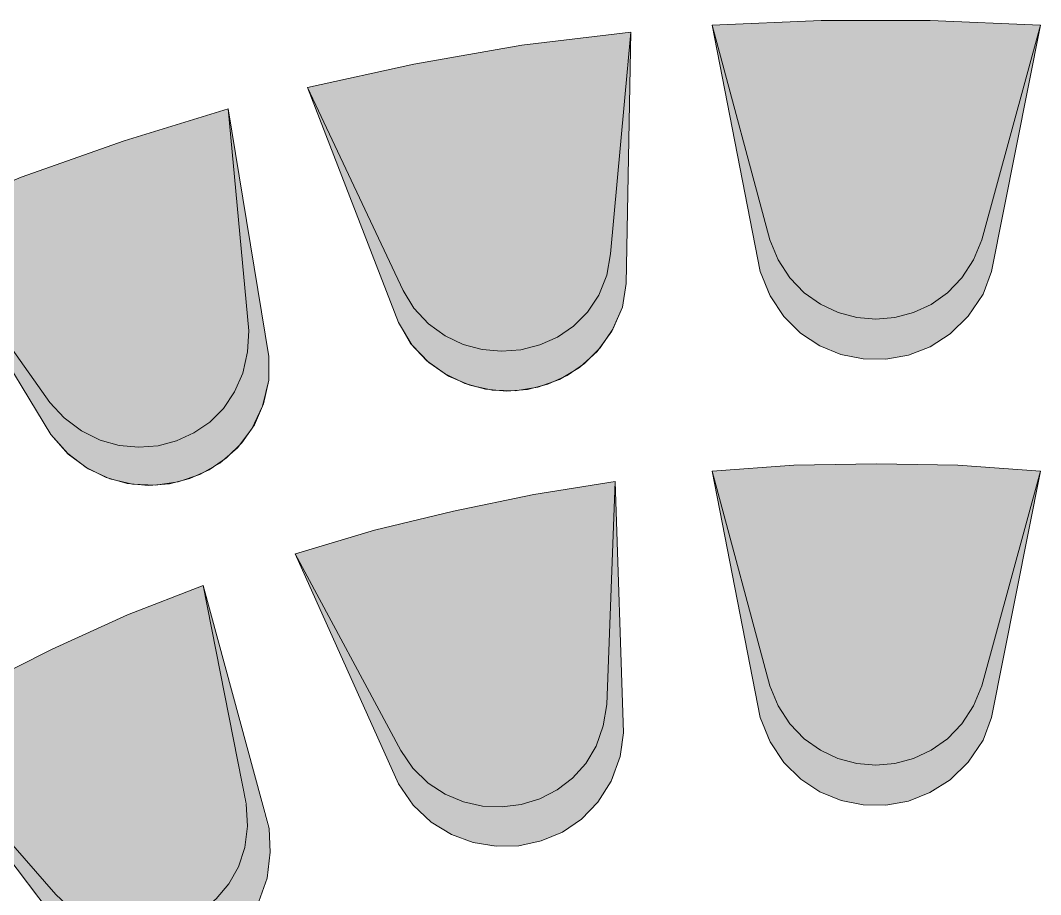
# Model space of a CAD drawing. Extents: x 0 to 245, y -13 to 205.
# Drawn here: x 136.17 to 162.16, y 140.03 to 162.3 of the extents above; entities that cross this region are included whole.
import ezdxf

# ---------------------------------------------------------------- set-up
doc = ezdxf.new("R2010")
doc.units = 0
doc.layers.add('FILL', color=8, linetype='Continuous')
doc.layers.add('GEOMETRY', color=7, linetype='Continuous')

msp = doc.modelspace()

# ---------------------------------------------------------------- hatches: boundary and pattern name
at = {"layer": 'FILL'}
for points in [[(156.573, 162.3), (153.795, 162.181), (162.159, 162.181)], [(153.795, 162.181), (155.261, 156.71)], [(153.795, 162.181), (155.017, 155.899), (155.269, 155.279), (155.618, 154.756), (156.046, 154.332), (156.538, 154.009), (157.074, 153.789), (157.64, 153.675), (158.218, 153.668), (158.791, 153.771), (159.342, 153.987), (159.854, 154.316), (160.31, 154.762), (160.694, 155.327), (160.908, 155.899)], [(153.795, 162.181), (154.865, 156.71), (155.261, 156.71)], [(153.795, 162.181), (155.261, 156.741), (160.663, 156.741)], [(153.795, 162.181), (162.159, 162.181), (160.663, 156.741)], [(156.573, 162.3), (153.796, 162.18), (162.159, 162.18), (159.35, 162.3)], [(156.573, 162.3), (159.35, 162.3), (162.159, 162.181)], [(162.159, 162.181), (160.663, 156.71)], [(162.159, 162.181), (160.663, 156.71), (161.059, 156.71)], [(162.159, 162.181), (160.908, 155.899)], [(151.72, 162.001), (148.943, 161.669), (146.196, 161.189), (143.481, 160.587)], [(151.72, 162.001), (148.943, 161.669), (151.69, 161.669)], [(151.201, 156.349), (151.72, 162.001)], [(151.598, 155.598), (151.72, 162.002)], [(151.72, 162.001), (151.598, 160.587), (151.69, 160.587)], [(148.943, 161.669), (146.196, 161.189), (151.629, 161.189)], [(148.943, 161.669), (151.69, 161.669), (151.629, 161.189)], [(146.196, 161.189), (143.481, 160.587), (151.598, 160.587)], [(146.196, 161.189), (151.629, 161.189), (151.598, 160.587)], [(143.481, 160.587), (145.921, 155.417)], [(143.481, 160.587), (145.799, 154.606), (146.145, 154.038), (146.575, 153.582), (147.072, 153.238), (147.616, 153.004), (148.19, 152.88), (148.775, 152.865), (149.354, 152.957), (149.907, 153.155), (150.417, 153.459), (150.866, 153.868), (151.235, 154.38), (151.506, 154.995), (151.598, 155.598)], [(143.481, 160.587), (145.127, 156.349), (145.495, 156.349)], [(143.481, 160.587), (145.463, 156.409), (151.232, 156.409)], [(143.481, 160.587), (151.598, 160.587), (151.232, 156.409)], [(151.598, 160.587), (151.202, 156.349), (151.628, 156.349)], [(151.598, 160.587), (151.69, 160.587), (151.628, 156.349)], [(141.466, 160.047), (138.81, 159.235), (136.186, 158.302), (133.622, 157.22)], [(141.466, 160.047), (138.81, 159.235), (141.558, 159.235)], [(141.986, 154.395), (141.465, 160.047)], [(141.466, 160.047), (142.503, 153.735)], [(141.466, 160.047), (141.74, 157.22), (141.923, 157.22)], [(138.809, 159.236), (136.185, 158.302), (141.649, 158.302)], [(138.809, 159.236), (141.557, 159.236), (141.649, 158.302)], [(136.185, 158.302), (133.622, 157.22), (141.74, 157.22)], [(136.185, 158.302), (141.649, 158.302), (141.74, 157.22)], [(133.622, 157.22), (136.919, 152.562)], [(133.622, 157.22), (136.949, 151.75), (137.391, 151.252), (137.896, 150.878), (138.446, 150.623), (139.022, 150.484), (139.609, 150.457), (140.187, 150.54), (140.739, 150.728), (141.248, 151.018), (141.697, 151.407), (142.067, 151.892), (142.342, 152.468), (142.503, 153.132), (142.503, 153.735)], [(133.622, 157.22), (135.607, 154.425), (141.986, 154.425)], [(133.622, 157.22), (141.74, 157.22), (141.986, 154.425)], [(141.74, 157.22), (141.986, 154.395), (142.382, 154.395)], [(141.74, 157.22), (141.923, 157.22), (142.382, 154.395)], [(154.865, 156.71), (154.956, 156.199), (155.473, 156.199)], [(154.865, 156.71), (155.261, 156.71), (155.473, 156.199)], [(155.26, 156.74), (155.26, 156.71), (160.662, 156.71)], [(155.26, 156.74), (160.662, 156.74), (160.662, 156.71)], [(155.26, 156.71), (155.473, 156.199), (155.773, 155.739), (156.136, 155.362), (156.548, 155.068), (156.999, 154.859), (157.474, 154.732), (157.962, 154.69), (158.45, 154.731), (158.925, 154.857), (159.375, 155.066), (159.788, 155.359), (160.15, 155.737), (160.449, 156.199), (160.662, 156.71)], [(155.26, 156.71), (155.473, 156.23), (160.48, 156.23)], [(155.26, 156.71), (160.662, 156.71), (160.48, 156.23)], [(160.663, 156.71), (160.45, 156.199), (160.968, 156.199)], [(160.663, 156.71), (161.059, 156.71), (160.968, 156.199)], [(145.128, 156.349), (145.495, 155.417), (145.922, 155.417)], [(145.128, 156.349), (145.495, 156.349), (145.922, 155.417)], [(145.464, 156.409), (145.708, 155.868), (151.111, 155.868)], [(145.464, 156.409), (151.233, 156.409), (151.111, 155.868)], [(145.922, 155.417), (146.196, 154.966), (146.569, 154.569), (146.991, 154.263), (147.451, 154.046), (147.935, 153.916), (148.43, 153.871), (148.922, 153.91), (149.4, 154.032), (149.85, 154.233), (150.259, 154.513), (150.614, 154.87), (150.902, 155.303), (151.111, 155.808), (151.202, 156.349)], [(151.202, 156.349), (151.111, 155.808), (151.598, 155.808)], [(151.202, 156.349), (151.629, 156.349), (151.598, 155.808)], [(154.956, 156.199), (155.017, 155.898), (155.659, 155.898)], [(154.956, 156.199), (155.474, 156.199), (155.659, 155.898)], [(155.473, 156.23), (155.473, 156.168), (160.45, 156.168)], [(155.473, 156.23), (160.48, 156.23), (160.45, 156.168)], [(160.45, 156.199), (160.266, 155.898), (160.908, 155.898)], [(160.45, 156.199), (160.968, 156.199), (160.908, 155.898)], [(155.473, 156.168), (155.748, 155.747), (160.174, 155.747)], [(155.473, 156.168), (160.45, 156.168), (160.174, 155.747)], [(145.708, 155.868), (145.922, 155.417), (150.958, 155.417)], [(145.708, 155.868), (151.111, 155.868), (150.958, 155.417)], [(151.111, 155.808), (151.018, 155.598), (151.598, 155.598)], [(151.111, 155.808), (151.598, 155.808), (151.598, 155.598)], [(155.016, 155.899), (155.078, 155.718), (155.78, 155.718)], [(155.016, 155.899), (155.659, 155.899), (155.78, 155.718)], [(155.078, 155.718), (155.231, 155.327), (156.177, 155.327)], [(155.078, 155.718), (155.78, 155.718), (156.177, 155.327)], [(155.749, 155.747), (155.78, 155.718), (160.144, 155.718)], [(155.749, 155.747), (160.175, 155.747), (160.144, 155.718)], [(155.78, 155.718), (156.146, 155.357), (159.777, 155.357)], [(155.78, 155.718), (160.143, 155.718), (159.777, 155.357)], [(160.143, 155.718), (159.778, 155.327), (160.694, 155.327)], [(160.266, 155.899), (160.143, 155.718), (160.846, 155.718)], [(160.143, 155.718), (160.846, 155.718), (160.694, 155.327)], [(160.266, 155.899), (160.908, 155.899), (160.846, 155.718)], [(145.495, 155.417), (145.678, 154.966), (146.196, 154.966)], [(145.495, 155.417), (145.922, 155.417), (146.196, 154.966)], [(145.799, 154.606), (146.104, 154.066), (146.523, 153.629), (146.991, 153.291), (147.495, 153.05), (148.021, 152.905), (148.557, 152.855), (149.09, 152.896), (149.608, 153.029), (150.096, 153.251), (150.543, 153.56), (150.936, 153.955), (151.261, 154.434), (151.507, 154.996), (151.598, 155.598)], [(145.922, 155.417), (145.984, 155.327), (150.898, 155.327)], [(145.922, 155.417), (150.958, 155.417), (150.898, 155.327)], [(151.018, 155.598), (150.897, 155.296), (151.537, 155.296)], [(151.018, 155.598), (151.598, 155.598), (151.537, 155.296)], [(145.983, 155.327), (146.196, 154.966), (150.653, 154.966)], [(145.983, 155.327), (150.896, 155.327), (150.653, 154.966)], [(150.897, 155.296), (150.682, 154.995), (151.506, 154.995)], [(150.897, 155.296), (151.537, 155.296), (151.506, 154.995)], [(155.231, 155.327), (156.176, 155.327)], [(155.231, 155.327), (156.176, 155.327)], [(155.231, 155.327), (155.444, 155.027), (156.633, 155.027)], [(155.231, 155.327), (156.176, 155.327), (156.633, 155.027)], [(156.146, 155.357), (156.176, 155.328), (159.747, 155.328)], [(156.146, 155.357), (159.777, 155.357), (159.747, 155.328)], [(156.176, 155.327), (156.603, 155.027), (159.32, 155.027)], [(156.176, 155.327), (159.746, 155.327), (159.32, 155.027)], [(159.747, 155.327), (159.29, 155.027), (160.51, 155.027)], [(159.778, 155.327), (159.747, 155.327), (160.694, 155.327)], [(159.747, 155.327), (160.694, 155.327), (160.51, 155.027)], [(159.778, 155.327), (160.694, 155.327)], [(145.677, 154.966), (145.799, 154.606), (146.532, 154.606)], [(145.677, 154.966), (146.196, 154.966), (146.532, 154.606)], [(146.196, 154.966), (146.288, 154.876), (150.592, 154.876)], [(146.196, 154.966), (150.653, 154.966), (150.592, 154.876)], [(150.682, 154.995), (150.591, 154.845), (151.414, 154.845)], [(150.682, 154.995), (151.506, 154.995), (151.414, 154.845)], [(155.444, 155.028), (155.566, 154.816), (157.123, 154.816)], [(155.444, 155.028), (156.633, 155.028), (157.123, 154.816)], [(156.603, 155.028), (159.29, 155.028)], [(156.603, 155.028), (159.32, 155.028), (159.29, 155.028)], [(156.634, 155.028), (157.123, 154.816), (158.832, 154.816)], [(156.634, 155.028), (159.29, 155.028), (158.832, 154.816)], [(159.29, 155.028), (158.832, 154.816), (160.358, 154.816)], [(159.29, 155.028), (160.51, 155.028), (160.358, 154.816)], [(146.288, 154.876), (146.592, 154.546), (150.256, 154.546)], [(146.288, 154.876), (150.592, 154.876), (150.256, 154.546)], [(150.591, 154.845), (150.194, 154.454), (151.262, 154.454)], [(150.591, 154.845), (151.414, 154.845), (151.262, 154.454)], [(155.566, 154.816), (157.154, 154.816)], [(155.566, 154.816), (157.154, 154.816)], [(155.566, 154.816), (155.687, 154.697), (157.671, 154.697)], [(155.566, 154.816), (157.154, 154.816), (157.671, 154.697)], [(155.688, 154.696), (155.994, 154.394), (159.93, 154.394)], [(155.688, 154.696), (160.236, 154.696), (159.93, 154.394)], [(157.123, 154.816), (158.74, 154.816)], [(157.123, 154.816), (158.832, 154.816), (158.74, 154.816)], [(157.154, 154.816), (157.672, 154.697), (158.283, 154.697)], [(157.154, 154.816), (158.74, 154.816), (158.283, 154.697)], [(157.672, 154.696), (158.283, 154.696), (157.703, 154.696)], [(158.801, 154.816), (158.252, 154.697), (160.237, 154.697)], [(158.832, 154.816), (158.801, 154.816), (160.358, 154.816)], [(158.801, 154.816), (160.359, 154.816), (160.237, 154.697)], [(158.832, 154.816), (160.358, 154.816)], [(135.362, 154.395), (136.46, 152.562), (136.919, 152.562)], [(135.362, 154.395), (135.636, 154.395), (136.919, 152.562)], [(135.607, 154.425), (136.003, 153.885), (141.986, 153.885)], [(135.607, 154.425), (141.986, 154.425), (141.986, 153.885)], [(136.919, 152.562), (137.285, 152.17), (137.728, 151.839), (138.201, 151.607), (138.69, 151.47), (139.186, 151.423), (139.676, 151.463), (140.148, 151.586), (140.59, 151.789), (140.992, 152.066), (141.341, 152.416), (141.625, 152.833), (141.834, 153.314), (141.955, 153.855), (141.986, 154.395)], [(141.986, 154.395), (141.955, 153.855), (142.472, 153.855)], [(141.986, 154.395), (142.382, 154.395), (142.472, 153.855)], [(145.799, 154.606), (145.829, 154.546), (146.592, 154.546)], [(145.799, 154.606), (146.533, 154.606), (146.592, 154.546)], [(145.83, 154.546), (146.013, 154.245), (147.051, 154.245)], [(145.83, 154.546), (146.592, 154.546), (147.051, 154.245)], [(146.591, 154.546), (146.684, 154.485), (150.194, 154.485)], [(146.591, 154.546), (150.255, 154.546), (150.194, 154.485)], [(146.684, 154.486), (147.05, 154.215), (149.797, 154.215)], [(146.684, 154.486), (150.194, 154.486), (149.797, 154.215)], [(150.164, 154.454), (149.706, 154.153), (151.08, 154.153)], [(150.194, 154.454), (150.164, 154.454), (151.262, 154.454)], [(150.164, 154.454), (151.263, 154.454), (151.08, 154.153)], [(150.194, 154.454), (151.262, 154.454)], [(155.994, 154.395), (156.481, 154.034), (159.441, 154.034)], [(155.994, 154.395), (159.931, 154.395), (159.441, 154.034)], [(146.012, 154.245), (146.103, 154.065), (147.386, 154.065)], [(146.012, 154.245), (147.05, 154.245), (147.386, 154.065)], [(147.051, 154.214), (147.143, 154.185), (149.738, 154.185)], [(147.051, 154.214), (149.798, 154.214), (149.738, 154.185)], [(147.142, 154.185), (147.57, 154.003), (149.28, 154.003)], [(147.142, 154.185), (149.737, 154.185), (149.28, 154.003)], [(149.706, 154.154), (149.188, 153.975), (150.927, 153.975)], [(149.706, 154.154), (151.08, 154.154), (150.927, 153.975)], [(136.003, 153.885), (136.369, 153.343), (141.862, 153.343)], [(136.003, 153.885), (141.986, 153.885), (141.862, 153.343)], [(141.955, 153.855), (141.955, 153.735), (142.503, 153.735)], [(141.955, 153.855), (142.473, 153.855), (142.503, 153.735)], [(146.103, 154.066), (146.196, 154.004), (147.54, 154.004)], [(146.103, 154.066), (147.386, 154.066), (147.54, 154.004)], [(146.196, 154.003), (146.288, 153.885), (148.089, 153.885)], [(146.196, 154.003), (147.54, 154.003), (148.089, 153.885)], [(146.288, 153.885), (148.638, 153.885)], [(146.288, 153.885), (148.638, 153.885)], [(146.319, 153.885), (146.533, 153.614), (150.591, 153.614)], [(146.319, 153.885), (150.836, 153.885), (150.591, 153.614)], [(147.57, 154.003), (147.692, 153.975), (149.218, 153.975)], [(147.57, 154.003), (149.28, 154.003), (149.218, 153.975)], [(147.692, 153.975), (148.12, 153.885), (148.73, 153.885)], [(147.692, 153.975), (149.218, 153.975), (148.73, 153.885)], [(148.12, 153.885), (148.73, 153.885), (148.668, 153.885)], [(149.064, 153.945), (148.637, 153.885), (150.835, 153.885)], [(149.188, 153.975), (149.064, 153.945), (150.926, 153.945)], [(149.064, 153.945), (150.926, 153.945), (150.835, 153.885)], [(149.188, 153.975), (150.926, 153.975), (150.926, 153.945)], [(156.481, 154.033), (157.062, 153.794), (158.862, 153.794)], [(156.481, 154.033), (159.441, 154.033), (158.862, 153.794)], [(136.949, 151.75), (137.376, 151.269), (137.849, 150.91), (138.359, 150.656), (138.891, 150.505), (139.432, 150.452), (139.969, 150.495), (140.488, 150.628), (140.978, 150.849), (141.423, 151.153), (141.812, 151.538), (142.13, 151.998), (142.365, 152.531), (142.503, 153.132), (142.503, 153.734)], [(141.955, 153.735), (141.832, 153.314), (142.503, 153.314)], [(141.955, 153.735), (142.503, 153.735), (142.503, 153.314)], [(146.533, 153.613), (146.684, 153.523), (150.501, 153.523)], [(146.533, 153.613), (150.592, 153.613), (150.501, 153.523)], [(157.062, 153.794), (157.671, 153.673), (158.283, 153.673)], [(157.062, 153.794), (158.862, 153.794), (158.283, 153.673)], [(136.369, 153.343), (136.735, 152.833), (141.649, 152.833)], [(136.369, 153.343), (141.862, 153.343), (141.649, 152.833)], [(146.684, 153.524), (147.021, 153.283), (150.103, 153.283)], [(146.684, 153.524), (150.5, 153.524), (150.103, 153.283)], [(141.771, 153.132), (141.619, 152.802), (142.412, 152.802)], [(141.832, 153.314), (141.771, 153.132), (142.503, 153.132)], [(141.771, 153.132), (142.502, 153.132), (142.412, 152.802)], [(141.832, 153.314), (142.503, 153.314), (142.503, 153.132)], [(147.021, 153.282), (147.204, 153.192), (149.981, 153.192)], [(147.021, 153.282), (150.102, 153.282), (149.981, 153.192)], [(147.204, 153.193), (147.57, 153.013), (149.523, 153.013)], [(147.204, 153.193), (149.981, 153.193), (149.523, 153.013)], [(136.735, 152.833), (136.919, 152.562), (141.465, 152.562)], [(136.735, 152.833), (141.649, 152.833), (141.465, 152.562)], [(147.57, 153.013), (147.784, 152.952), (149.401, 152.952)], [(147.57, 153.013), (149.523, 153.013), (149.401, 152.952)], [(147.784, 152.952), (148.18, 152.892), (148.882, 152.892)], [(147.784, 152.952), (149.401, 152.952), (148.882, 152.892)], [(148.179, 152.893), (148.881, 152.893), (148.789, 152.861)], [(136.46, 152.562), (136.705, 152.17), (137.285, 152.17)], [(136.46, 152.562), (136.919, 152.562), (137.285, 152.17)], [(136.919, 152.562), (137.102, 152.38), (141.313, 152.38)], [(136.919, 152.562), (141.466, 152.562), (141.313, 152.38)], [(141.619, 152.802), (141.405, 152.531), (142.35, 152.531)], [(141.619, 152.802), (142.412, 152.802), (142.35, 152.531)], [(137.101, 152.38), (137.285, 152.17), (141.069, 152.17)], [(137.101, 152.38), (141.313, 152.38), (141.069, 152.17)], [(141.283, 152.351), (140.887, 151.99), (142.137, 151.99)], [(141.405, 152.531), (141.283, 152.35), (142.289, 152.35)], [(141.283, 152.351), (142.289, 152.351), (142.137, 151.99)], [(141.405, 152.531), (142.35, 152.531), (142.289, 152.35)], [(136.705, 152.17), (136.919, 151.841), (137.743, 151.841)], [(136.705, 152.17), (137.285, 152.17), (137.743, 151.841)], [(137.285, 152.17), (137.498, 151.989), (140.917, 151.989)], [(137.285, 152.17), (141.069, 152.17), (140.917, 151.989)], [(136.919, 151.841), (136.949, 151.75), (137.926, 151.75)], [(136.919, 151.841), (137.743, 151.841), (137.926, 151.75)], [(137.498, 151.989), (137.743, 151.841), (140.611, 151.841)], [(137.498, 151.989), (140.917, 151.989), (140.611, 151.841)], [(137.743, 151.841), (137.987, 151.721), (140.429, 151.721)], [(137.743, 151.841), (140.611, 151.841), (140.429, 151.721)], [(140.855, 151.96), (140.398, 151.689), (141.922, 151.689)], [(140.886, 151.989), (140.855, 151.96), (142.108, 151.96)], [(140.855, 151.96), (142.108, 151.96), (141.922, 151.689)], [(140.886, 151.989), (142.136, 151.989), (142.108, 151.96)], [(136.949, 151.75), (137.101, 151.6), (138.231, 151.6)], [(136.949, 151.75), (137.926, 151.75), (138.231, 151.6)], [(137.101, 151.6), (137.224, 151.45), (138.78, 151.45)], [(137.101, 151.6), (138.231, 151.6), (138.78, 151.45)], [(137.987, 151.721), (138.26, 151.6), (140.092, 151.6)], [(137.987, 151.721), (140.428, 151.721), (140.092, 151.6)], [(138.26, 151.6), (138.536, 151.509), (139.909, 151.509)], [(138.26, 151.6), (140.092, 151.6), (139.909, 151.509)], [(140.398, 151.689), (139.879, 151.509), (141.771, 151.509)], [(140.398, 151.689), (141.922, 151.689), (141.771, 151.509)], [(137.224, 151.449), (137.224, 151.419), (139.329, 151.419)], [(137.224, 151.449), (138.78, 151.449), (139.329, 151.419)], [(137.224, 151.419), (137.375, 151.269), (141.557, 151.269)], [(137.224, 151.419), (141.709, 151.419), (141.557, 151.269)], [(137.376, 151.269), (137.651, 151.06), (141.313, 151.06)], [(137.376, 151.269), (141.558, 151.269), (141.313, 151.06)], [(138.537, 151.509), (138.809, 151.449), (139.513, 151.449)], [(138.537, 151.509), (139.91, 151.509), (139.513, 151.449)], [(138.809, 151.449), (139.512, 151.449), (139.36, 151.419)], [(139.696, 151.48), (139.33, 151.419), (141.71, 151.419)], [(139.88, 151.509), (139.696, 151.48), (141.772, 151.48)], [(139.696, 151.48), (141.771, 151.48), (141.71, 151.419)], [(139.88, 151.509), (141.772, 151.509), (141.772, 151.48)], [(137.651, 151.06), (137.833, 150.908), (141.069, 150.908)], [(137.651, 151.06), (141.312, 151.06), (141.069, 150.908)], [(155.871, 150.967), (153.795, 150.817), (162.158, 150.817), (160.052, 150.967), (157.975, 150.997)], [(157.976, 150.997), (155.872, 150.968), (160.052, 150.968)], [(137.833, 150.907), (138.17, 150.759), (140.794, 150.759)], [(137.833, 150.907), (141.069, 150.907), (140.794, 150.759)], [(138.17, 150.759), (138.414, 150.638), (140.489, 150.638)], [(138.17, 150.759), (140.794, 150.759), (140.489, 150.638)], [(155.872, 150.968), (153.795, 150.818), (162.159, 150.818)], [(153.795, 150.818), (155.261, 145.347)], [(153.795, 150.818), (155.017, 144.535), (155.269, 143.916), (155.618, 143.394), (156.047, 142.97), (156.538, 142.648), (157.075, 142.428), (157.64, 142.314), (158.218, 142.307), (158.79, 142.411), (159.341, 142.625), (159.853, 142.955), (160.31, 143.4), (160.694, 143.964), (160.908, 144.535)], [(153.795, 150.818), (154.865, 145.347), (155.261, 145.347)], [(153.795, 150.818), (155.261, 145.377), (160.663, 145.377)], [(153.795, 150.818), (162.159, 150.818), (160.663, 145.377)], [(155.872, 150.968), (160.053, 150.968), (162.159, 150.818)], [(162.159, 150.818), (160.663, 145.347)], [(162.159, 150.818), (160.663, 145.347), (161.059, 145.347)], [(162.159, 150.818), (160.908, 144.535)], [(138.414, 150.638), (138.78, 150.548), (140.215, 150.548)], [(138.414, 150.638), (140.489, 150.638), (140.215, 150.548)], [(138.78, 150.548), (138.994, 150.487), (139.848, 150.487)], [(138.78, 150.548), (140.215, 150.548), (139.848, 150.487)], [(138.994, 150.488), (139.848, 150.488), (139.603, 150.458)], [(151.324, 150.548), (149.248, 150.217), (147.204, 149.796), (145.189, 149.316), (143.175, 148.713)], [(151.324, 150.548), (149.248, 150.217), (151.324, 150.217)], [(151.111, 144.866), (151.324, 150.548)], [(151.324, 150.548), (151.262, 148.713), (151.385, 148.713)], [(151.537, 144.146), (151.324, 150.548)], [(149.248, 150.217), (147.204, 149.796), (151.293, 149.796)], [(149.248, 150.217), (151.324, 150.217), (151.293, 149.796)], [(147.204, 149.796), (145.189, 149.316), (151.293, 149.316)], [(147.204, 149.796), (151.293, 149.796), (151.293, 149.316)], [(145.189, 149.316), (143.174, 148.713), (151.262, 148.713)], [(145.189, 149.316), (151.293, 149.316), (151.262, 148.713)], [(143.174, 148.713), (145.861, 143.694)], [(143.174, 148.713), (145.799, 142.852), (146.179, 142.305), (146.635, 141.874), (147.151, 141.558), (147.707, 141.353), (148.286, 141.259), (148.869, 141.273), (149.439, 141.395), (149.977, 141.621), (150.465, 141.951), (150.884, 142.383), (151.218, 142.914), (151.447, 143.543), (151.536, 144.146)], [(143.174, 148.713), (144.883, 144.866), (145.249, 144.866)], [(143.174, 148.713), (145.221, 144.925), (151.111, 144.925)], [(143.174, 148.713), (151.262, 148.713), (151.111, 144.925)], [(151.262, 148.713), (151.111, 144.866), (151.506, 144.866)], [(151.262, 148.713), (151.384, 148.713), (151.506, 144.866)], [(140.826, 147.902), (138.902, 147.151), (136.98, 146.28), (135.118, 145.347), (133.317, 144.326)], [(140.826, 147.902), (138.902, 147.151), (140.976, 147.151)], [(140.826, 147.902), (141.923, 142.341)], [(140.826, 147.902), (142.504, 141.711)], [(140.826, 147.902), (141.527, 144.326), (141.801, 144.326)], [(138.902, 147.151), (136.98, 146.28), (141.161, 146.28)], [(138.902, 147.151), (140.976, 147.151), (141.161, 146.28)], [(136.98, 146.279), (135.118, 145.346), (141.343, 145.346)], [(136.98, 146.279), (141.161, 146.279), (141.343, 145.346)], [(135.118, 145.347), (133.317, 144.326), (141.527, 144.326)], [(135.118, 145.347), (141.344, 145.347), (141.527, 144.326)], [(154.865, 145.347), (154.956, 144.836), (155.473, 144.836)], [(154.865, 145.347), (155.261, 145.347), (155.473, 144.836)], [(155.26, 145.376), (155.26, 145.347), (160.662, 145.347)], [(155.26, 145.376), (160.662, 145.376), (160.662, 145.347)], [(155.26, 145.347), (155.473, 144.836), (155.773, 144.376), (156.135, 143.999), (156.548, 143.705), (156.998, 143.495), (157.474, 143.369), (157.962, 143.327), (158.45, 143.368), (158.925, 143.494), (159.375, 143.703), (159.788, 143.996), (160.15, 144.374), (160.449, 144.836), (160.662, 145.347)], [(155.26, 145.347), (155.473, 144.867), (160.48, 144.867)], [(155.26, 145.347), (160.662, 145.347), (160.48, 144.867)], [(160.663, 145.347), (160.45, 144.836), (160.968, 144.836)], [(160.663, 145.347), (161.059, 145.347), (160.968, 144.836)], [(144.884, 144.866), (145.434, 143.694), (145.862, 143.694)], [(144.884, 144.866), (145.25, 144.866), (145.862, 143.694)], [(145.22, 144.925), (145.494, 144.386), (151.048, 144.386)], [(145.22, 144.925), (151.111, 144.925), (151.048, 144.386)], [(145.861, 143.695), (146.166, 143.244), (146.554, 142.867), (146.989, 142.583), (147.457, 142.389), (147.945, 142.283), (148.44, 142.262), (148.93, 142.325), (149.401, 142.469), (149.84, 142.692), (150.234, 142.991), (150.571, 143.365), (150.836, 143.81), (151.018, 144.326), (151.111, 144.867)], [(151.111, 144.866), (151.018, 144.325), (151.537, 144.325)], [(151.111, 144.866), (151.507, 144.866), (151.537, 144.325)], [(154.956, 144.836), (155.017, 144.534), (155.659, 144.534)], [(154.956, 144.836), (155.474, 144.836), (155.659, 144.534)], [(155.473, 144.866), (155.473, 144.805), (160.45, 144.805)], [(155.473, 144.866), (160.48, 144.866), (160.45, 144.805)], [(155.473, 144.806), (155.748, 144.386), (160.174, 144.386)], [(155.473, 144.806), (160.45, 144.806), (160.174, 144.386)], [(160.45, 144.836), (160.266, 144.534), (160.908, 144.534)], [(160.45, 144.836), (160.968, 144.836), (160.908, 144.534)], [(155.016, 144.534), (155.078, 144.354), (155.78, 144.354)], [(155.016, 144.534), (155.659, 144.534), (155.78, 144.354)], [(160.266, 144.534), (160.143, 144.354), (160.846, 144.354)], [(160.266, 144.534), (160.908, 144.534), (160.846, 144.354)], [(133.317, 144.325), (137.071, 140.026)], [(133.317, 144.325), (137.193, 139.214), (137.67, 138.761), (138.201, 138.438), (138.77, 138.239), (139.356, 138.158), (139.944, 138.191), (140.513, 138.33), (141.046, 138.572), (141.525, 138.909), (141.932, 139.337), (142.248, 139.85), (142.454, 140.442), (142.534, 141.108), (142.504, 141.71)], [(133.317, 144.325), (135.026, 142.37), (141.892, 142.37)], [(133.317, 144.325), (141.527, 144.325), (141.892, 142.37)], [(141.527, 144.325), (141.923, 142.341), (142.321, 142.341)], [(141.527, 144.325), (141.8, 144.325), (142.321, 142.341)], [(145.495, 144.386), (145.768, 143.844), (150.866, 143.844)], [(145.495, 144.386), (151.049, 144.386), (150.866, 143.844)], [(151.018, 144.325), (150.957, 144.145), (151.537, 144.145)], [(151.018, 144.325), (151.537, 144.325), (151.537, 144.145)], [(155.078, 144.355), (155.231, 143.964), (156.177, 143.964)], [(155.078, 144.355), (155.78, 144.355), (156.177, 143.964)], [(155.749, 144.386), (155.78, 144.355), (160.144, 144.355)], [(155.749, 144.386), (160.175, 144.386), (160.144, 144.355)], [(155.78, 144.355), (156.146, 143.995), (159.777, 143.995)], [(155.78, 144.355), (160.143, 144.355), (159.777, 143.995)], [(160.143, 144.355), (159.778, 143.964), (160.694, 143.964)], [(160.143, 144.355), (160.846, 144.355), (160.694, 143.964)], [(150.958, 144.146), (150.836, 143.814), (151.507, 143.814)], [(150.958, 144.146), (151.537, 144.146), (151.507, 143.814)], [(156.146, 143.994), (156.176, 143.964), (159.747, 143.964)], [(156.146, 143.994), (159.777, 143.994), (159.747, 143.964)], [(145.768, 143.844), (145.861, 143.695), (150.775, 143.695)], [(145.768, 143.844), (150.866, 143.844), (150.775, 143.695)], [(150.836, 143.814), (150.683, 143.543), (151.447, 143.543)], [(150.836, 143.814), (151.507, 143.814), (151.447, 143.543)], [(155.231, 143.964), (156.176, 143.964)], [(155.231, 143.964), (156.176, 143.964)], [(155.231, 143.964), (155.444, 143.663), (156.633, 143.663)], [(155.231, 143.964), (156.176, 143.964), (156.633, 143.663)], [(156.176, 143.964), (156.603, 143.663), (159.32, 143.663)], [(156.176, 143.964), (159.746, 143.964), (159.32, 143.663)], [(159.747, 143.964), (159.29, 143.663), (160.51, 143.663)], [(159.778, 143.964), (159.747, 143.964), (160.694, 143.964)], [(159.747, 143.964), (160.694, 143.964), (160.51, 143.663)], [(159.778, 143.964), (160.694, 143.964)], [(145.433, 143.695), (145.617, 143.244), (146.165, 143.244)], [(145.433, 143.695), (145.861, 143.695), (146.165, 143.244)], [(145.861, 143.695), (146.074, 143.393), (150.562, 143.393)], [(145.861, 143.695), (150.775, 143.695), (150.562, 143.393)], [(150.682, 143.543), (150.562, 143.333), (151.384, 143.333)], [(150.682, 143.543), (151.447, 143.543), (151.384, 143.333)], [(155.444, 143.663), (155.566, 143.454), (157.123, 143.454)], [(155.444, 143.663), (156.633, 143.663), (157.123, 143.454)], [(156.603, 143.663), (159.29, 143.663)], [(156.603, 143.663), (159.32, 143.663), (159.29, 143.663)], [(156.634, 143.663), (157.123, 143.454), (158.832, 143.454)], [(156.634, 143.663), (159.29, 143.663), (158.832, 143.454)], [(159.29, 143.663), (158.832, 143.454), (160.358, 143.454)], [(159.29, 143.663), (160.51, 143.663), (160.358, 143.454)], [(145.617, 143.243), (145.8, 142.851), (146.562, 142.851)], [(145.617, 143.243), (146.166, 143.243), (146.562, 142.851)], [(146.074, 143.393), (146.196, 143.244), (150.437, 143.244)], [(146.074, 143.393), (150.561, 143.393), (150.437, 143.244)], [(146.196, 143.243), (146.471, 142.972), (150.194, 142.972)], [(146.196, 143.243), (150.437, 143.243), (150.194, 142.972)], [(150.562, 143.333), (150.194, 142.973), (151.262, 142.973)], [(150.562, 143.333), (151.384, 143.333), (151.262, 142.973)], [(155.566, 143.454), (157.154, 143.454)], [(155.566, 143.454), (157.154, 143.454)], [(155.566, 143.454), (155.687, 143.333), (157.671, 143.333)], [(155.566, 143.454), (157.154, 143.454), (157.671, 143.333)], [(155.688, 143.333), (155.994, 143.032), (159.93, 143.032)], [(155.688, 143.333), (160.236, 143.333), (159.93, 143.032)], [(157.123, 143.454), (158.74, 143.454)], [(157.123, 143.454), (158.832, 143.454), (158.74, 143.454)], [(157.154, 143.454), (157.672, 143.333), (158.283, 143.333)], [(157.154, 143.454), (158.74, 143.454), (158.283, 143.333)], [(157.672, 143.333), (158.283, 143.333), (157.703, 143.333)], [(158.801, 143.454), (158.252, 143.333), (160.237, 143.333)], [(158.832, 143.454), (158.801, 143.454), (160.358, 143.454)], [(158.801, 143.454), (160.359, 143.454), (160.237, 143.333)], [(158.832, 143.454), (160.358, 143.454)], [(146.471, 142.973), (146.591, 142.852), (150.041, 142.852)], [(146.471, 142.973), (150.194, 142.973), (150.041, 142.852)], [(150.164, 142.943), (149.706, 142.613), (151.049, 142.613)], [(150.194, 142.973), (150.164, 142.943), (151.232, 142.943)], [(150.164, 142.943), (151.232, 142.943), (151.049, 142.613)], [(150.194, 142.973), (151.262, 142.973), (151.232, 142.943)], [(155.994, 143.032), (156.481, 142.671), (159.441, 142.671)], [(155.994, 143.032), (159.931, 143.032), (159.441, 142.671)], [(145.799, 142.852), (146.562, 142.852)], [(145.799, 142.852), (146.562, 142.852)], [(145.799, 142.852), (146.012, 142.552), (147.051, 142.552)], [(145.799, 142.852), (146.562, 142.852), (147.051, 142.552)], [(146.591, 142.852), (146.928, 142.642), (149.737, 142.642)], [(146.591, 142.852), (150.041, 142.852), (149.737, 142.642)], [(146.012, 142.552), (146.134, 142.37), (147.57, 142.37)], [(146.012, 142.552), (147.05, 142.552), (147.57, 142.37)], [(146.928, 142.642), (147.05, 142.552), (149.553, 142.552)], [(146.928, 142.642), (149.737, 142.642), (149.553, 142.552)], [(147.051, 142.552), (147.448, 142.401), (149.248, 142.401)], [(147.051, 142.552), (149.554, 142.552), (149.248, 142.401)], [(149.371, 142.461), (149.219, 142.4), (150.866, 142.4)], [(149.706, 142.613), (149.371, 142.462), (150.927, 142.462)], [(149.371, 142.461), (150.927, 142.461), (150.866, 142.4)], [(149.706, 142.613), (151.049, 142.613), (150.927, 142.462)], [(156.481, 142.671), (157.062, 142.433), (158.862, 142.433)], [(156.481, 142.671), (159.441, 142.671), (158.862, 142.433)], [(157.062, 142.433), (157.671, 142.312), (158.283, 142.312)], [(157.062, 142.433), (158.862, 142.433), (158.283, 142.312)], [(134.813, 142.341), (136.552, 140.027), (137.071, 140.027)], [(134.813, 142.341), (135.056, 142.341), (137.071, 140.027)], [(135.026, 142.37), (135.484, 141.83), (141.955, 141.83)], [(135.026, 142.37), (141.892, 142.37), (141.955, 141.83)], [(137.071, 140.027), (137.467, 139.667), (137.93, 139.38), (138.416, 139.194), (138.913, 139.105), (139.41, 139.107), (139.895, 139.195), (140.356, 139.364), (140.781, 139.607), (141.158, 139.921), (141.476, 140.299), (141.723, 140.737), (141.886, 141.229), (141.955, 141.77), (141.923, 142.341)], [(141.922, 142.341), (141.954, 141.77), (142.472, 141.77)], [(141.922, 142.341), (142.32, 142.341), (142.472, 141.77)], [(146.134, 142.37), (147.57, 142.37)], [(146.134, 142.37), (147.57, 142.37)], [(146.134, 142.37), (146.227, 142.251), (148.119, 142.251)], [(146.134, 142.37), (147.57, 142.37), (148.119, 142.251)], [(146.228, 142.251), (146.471, 142.011), (150.531, 142.011)], [(146.228, 142.251), (150.743, 142.251), (150.531, 142.011)], [(147.448, 142.401), (147.57, 142.341), (149.004, 142.341)], [(147.448, 142.401), (149.248, 142.401), (149.004, 142.341)], [(147.57, 142.341), (148.028, 142.282), (148.7, 142.282)], [(147.57, 142.341), (149.004, 142.341), (148.7, 142.282)], [(148.028, 142.282), (148.7, 142.282), (148.12, 142.251)], [(148.668, 142.282), (148.12, 142.251), (150.743, 142.251)], [(149.218, 142.401), (148.667, 142.283), (150.775, 142.283)], [(148.668, 142.282), (150.775, 142.282), (150.743, 142.251)], [(149.218, 142.401), (150.865, 142.401), (150.775, 142.283)], [(146.471, 142.011), (146.562, 141.921), (150.408, 141.921)], [(146.471, 142.011), (150.531, 142.011), (150.408, 141.921)], [(146.563, 141.921), (146.99, 141.65), (150.042, 141.65)], [(146.563, 141.921), (150.408, 141.921), (150.042, 141.65)], [(135.484, 141.83), (135.972, 141.288), (141.892, 141.288)], [(135.484, 141.83), (141.955, 141.83), (141.892, 141.288)], [(141.955, 141.71), (141.893, 141.228), (142.534, 141.228)], [(141.955, 141.77), (141.955, 141.71), (142.503, 141.71)], [(141.955, 141.77), (142.473, 141.77), (142.503, 141.71)], [(141.955, 141.71), (142.503, 141.71), (142.534, 141.228)], [(146.99, 141.65), (147.081, 141.589), (149.889, 141.589)], [(146.99, 141.65), (150.042, 141.65), (149.889, 141.589)], [(147.081, 141.589), (147.54, 141.408), (149.462, 141.408)], [(147.081, 141.589), (149.89, 141.589), (149.462, 141.408)], [(147.54, 141.408), (147.662, 141.378), (149.28, 141.378)], [(147.54, 141.408), (149.462, 141.408), (149.28, 141.378)], [(147.662, 141.378), (148.18, 141.26), (148.882, 141.26)], [(147.662, 141.378), (149.28, 141.378), (148.882, 141.26)], [(135.972, 141.288), (136.43, 140.747), (141.74, 140.747)], [(135.972, 141.288), (141.892, 141.288), (141.74, 140.747)], [(141.892, 141.228), (141.831, 141.109), (142.534, 141.109)], [(141.892, 141.228), (142.534, 141.228), (142.534, 141.109)], [(148.179, 141.26), (148.881, 141.26), (148.272, 141.26)], [(141.832, 141.109), (141.71, 140.718), (142.503, 140.718)], [(141.832, 141.109), (142.534, 141.109), (142.503, 140.718)], [(136.43, 140.747), (136.858, 140.268), (141.465, 140.268)], [(136.43, 140.747), (141.74, 140.747), (141.465, 140.268)], [(141.71, 140.718), (141.588, 140.507), (142.473, 140.507)], [(141.71, 140.718), (142.503, 140.718), (142.473, 140.507)], [(141.588, 140.507), (141.435, 140.236), (142.382, 140.236)], [(141.588, 140.507), (142.473, 140.507), (142.382, 140.236)], [(136.858, 140.268), (137.071, 140.027), (141.252, 140.027)], [(136.858, 140.268), (141.465, 140.268), (141.252, 140.027)], [(141.434, 140.237), (141.161, 139.937), (142.288, 139.937)], [(141.434, 140.237), (142.381, 140.237), (142.288, 139.937)]]:
    msp.add_hatch(color=7, dxfattribs=at).paths.add_polyline_path(points)

# ---------------------------------------------------------------- linework, layer by layer
at = {"layer": 'GEOMETRY', "lineweight": 13}
for points in [[(162.159, 162.181), (159.35, 162.3), (156.573, 162.3), (153.795, 162.181)], [(153.795, 162.181), (155.261, 156.71)], [(153.795, 162.181), (155.017, 155.899), (155.269, 155.279), (155.618, 154.756), (156.046, 154.332), (156.538, 154.009), (157.074, 153.789), (157.64, 153.675), (158.218, 153.668), (158.791, 153.771), (159.342, 153.987), (159.854, 154.316), (160.31, 154.762), (160.694, 155.327), (160.908, 155.899)], [(162.159, 162.181), (160.663, 156.71)], [(162.159, 162.181), (160.908, 155.899)], [(151.72, 162.001), (148.943, 161.669), (146.196, 161.189), (143.481, 160.587)], [(151.72, 162.001), (151.201, 156.349)], [(151.72, 162.001), (151.598, 155.598)], [(143.481, 160.587), (145.921, 155.417)], [(143.481, 160.587), (145.799, 154.606), (146.145, 154.038), (146.575, 153.582), (147.072, 153.238), (147.616, 153.004), (148.19, 152.88), (148.775, 152.865), (149.354, 152.957), (149.907, 153.155), (150.417, 153.459), (150.866, 153.868), (151.235, 154.38), (151.506, 154.995), (151.598, 155.598)], [(141.466, 160.047), (138.81, 159.235), (136.186, 158.302), (133.622, 157.22)], [(141.466, 160.047), (141.987, 154.395)], [(141.466, 160.047), (142.503, 153.735)], [(133.622, 157.22), (136.919, 152.562)], [(133.622, 157.22), (136.949, 151.75), (137.391, 151.252), (137.896, 150.878), (138.446, 150.623), (139.022, 150.484), (139.609, 150.457), (140.187, 150.54), (140.739, 150.728), (141.248, 151.018), (141.697, 151.407), (142.067, 151.892), (142.342, 152.468), (142.503, 153.132), (142.503, 153.735)], [(155.26, 156.71), (155.473, 156.199), (155.773, 155.739), (156.136, 155.362), (156.548, 155.068), (156.999, 154.859), (157.474, 154.732), (157.962, 154.69), (158.45, 154.731), (158.925, 154.857), (159.375, 155.066), (159.788, 155.359), (160.15, 155.737), (160.449, 156.199), (160.662, 156.71)], [(145.922, 155.417), (146.196, 154.966), (146.569, 154.569), (146.991, 154.263), (147.451, 154.046), (147.935, 153.916), (148.43, 153.871), (148.922, 153.91), (149.4, 154.032), (149.85, 154.233), (150.259, 154.513), (150.614, 154.87), (150.902, 155.303), (151.111, 155.808), (151.202, 156.349)], [(145.799, 154.606), (146.104, 154.066), (146.523, 153.629), (146.991, 153.291), (147.495, 153.05), (148.021, 152.905), (148.557, 152.855), (149.09, 152.896), (149.608, 153.029), (150.096, 153.251), (150.543, 153.56), (150.936, 153.955), (151.261, 154.434), (151.507, 154.996), (151.598, 155.598)], [(136.919, 152.562), (137.285, 152.17), (137.728, 151.839), (138.201, 151.607), (138.69, 151.47), (139.186, 151.423), (139.676, 151.463), (140.148, 151.586), (140.59, 151.789), (140.992, 152.066), (141.341, 152.416), (141.625, 152.833), (141.834, 153.314), (141.955, 153.855), (141.986, 154.395)], [(136.949, 151.75), (137.376, 151.269), (137.849, 150.91), (138.359, 150.656), (138.891, 150.505), (139.432, 150.452), (139.969, 150.495), (140.488, 150.628), (140.978, 150.849), (141.423, 151.153), (141.812, 151.538), (142.13, 151.998), (142.365, 152.531), (142.503, 153.132), (142.503, 153.734)], [(162.159, 150.818), (160.053, 150.968), (157.976, 150.998), (155.872, 150.968), (153.795, 150.818)], [(153.795, 150.818), (155.261, 145.347)], [(153.795, 150.818), (155.017, 144.535), (155.269, 143.916), (155.618, 143.394), (156.047, 142.97), (156.538, 142.648), (157.075, 142.428), (157.64, 142.314), (158.218, 142.307), (158.79, 142.411), (159.341, 142.625), (159.853, 142.955), (160.31, 143.4), (160.694, 143.964), (160.908, 144.535)], [(162.159, 150.818), (160.663, 145.347)], [(162.159, 150.818), (160.908, 144.535)], [(151.324, 150.548), (149.248, 150.217), (147.204, 149.796), (145.189, 149.316), (143.175, 148.713)], [(151.324, 150.548), (151.111, 144.866)], [(151.324, 150.548), (151.537, 144.146)], [(143.174, 148.713), (145.861, 143.694)], [(143.174, 148.713), (145.799, 142.852), (146.179, 142.305), (146.635, 141.874), (147.151, 141.558), (147.707, 141.353), (148.286, 141.259), (148.869, 141.273), (149.439, 141.395), (149.977, 141.621), (150.465, 141.951), (150.884, 142.383), (151.218, 142.914), (151.447, 143.543), (151.536, 144.146)], [(140.826, 147.902), (138.902, 147.151), (136.98, 146.28), (135.118, 145.347), (133.317, 144.326)], [(140.826, 147.902), (141.923, 142.341)], [(140.826, 147.902), (142.504, 141.711)], [(155.26, 145.347), (155.473, 144.836), (155.773, 144.376), (156.135, 143.999), (156.548, 143.705), (156.998, 143.495), (157.474, 143.369), (157.962, 143.327), (158.45, 143.368), (158.925, 143.494), (159.375, 143.703), (159.788, 143.996), (160.15, 144.374), (160.449, 144.836), (160.662, 145.347)], [(145.861, 143.695), (146.166, 143.244), (146.554, 142.867), (146.989, 142.583), (147.457, 142.389), (147.945, 142.283), (148.44, 142.262), (148.93, 142.325), (149.401, 142.469), (149.84, 142.692), (150.234, 142.991), (150.571, 143.365), (150.836, 143.81), (151.018, 144.326), (151.111, 144.867)], [(133.317, 144.325), (137.071, 140.026)], [(133.317, 144.325), (137.193, 139.214), (137.67, 138.761), (138.201, 138.438), (138.77, 138.239), (139.356, 138.158), (139.944, 138.191), (140.513, 138.33), (141.046, 138.572), (141.525, 138.909), (141.932, 139.337), (142.248, 139.85), (142.454, 140.442), (142.534, 141.108), (142.504, 141.71)], [(137.071, 140.027), (137.467, 139.667), (137.93, 139.38), (138.416, 139.194), (138.913, 139.105), (139.41, 139.107), (139.895, 139.195), (140.356, 139.364), (140.781, 139.607), (141.158, 139.921), (141.476, 140.299), (141.723, 140.737), (141.886, 141.229), (141.955, 141.77), (141.923, 142.341)]]:
    msp.add_lwpolyline(points, dxfattribs=at)

doc.saveas('drawing.dxf')
